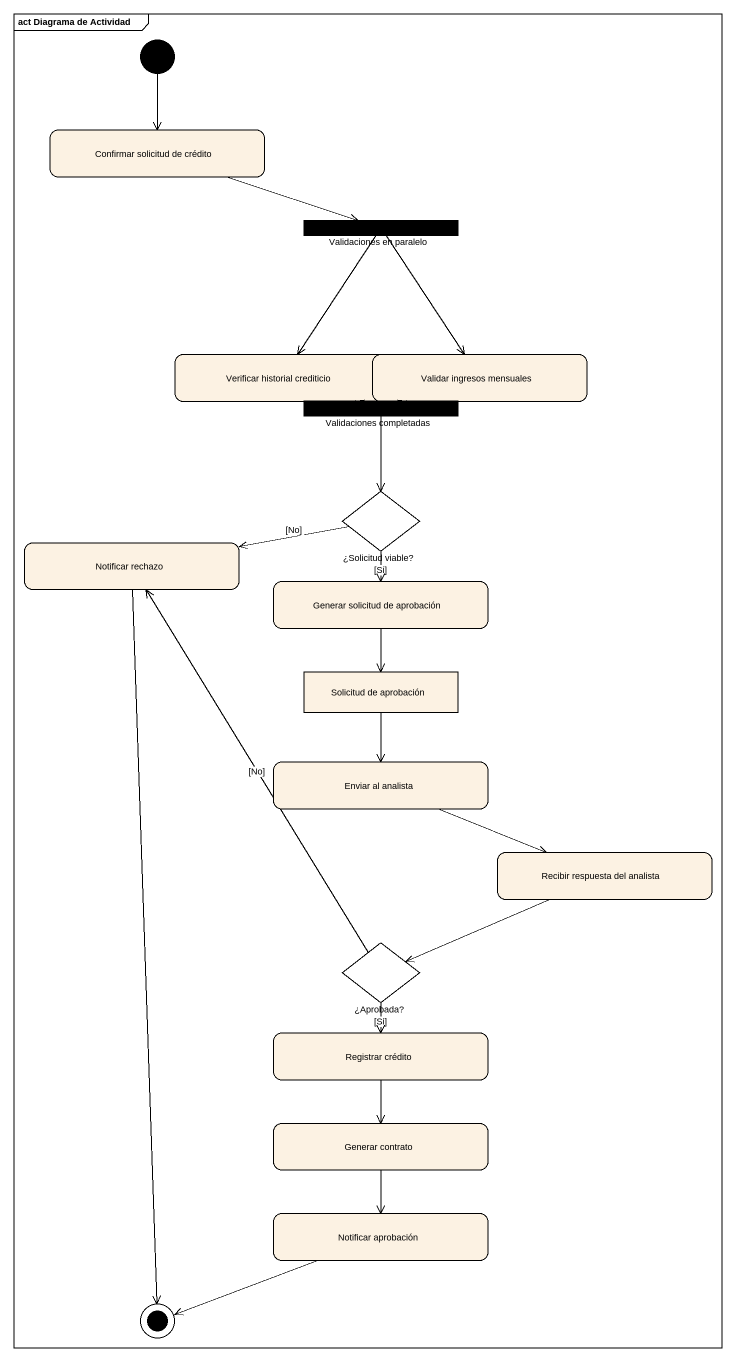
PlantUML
@startuml
mainframe act Diagrama de Actividad
hide empty description
state "Confirmar solicitud de crédito" as Confirmar_solicitud_de
state "Validaciones en paralelo" as Validaciones_en_paralelo <<fork>>
state "Verificar historial crediticio" as Verificar_historial
state "Validar ingresos mensuales" as Validar_ingresos_mensuales
state "Validaciones completadas" as Validaciones_completadas <<join>>
state "¿Solicitud viable?" as Solicitud_viable <<choice>>
state "Notificar rechazo" as Notificar_rechazo
state "Generar solicitud de aprobación" as Generar_solicitud_de
state "Solicitud de aprobación" as Solicitud_de_aprobación <<object>>
state "Enviar al analista" as Enviar_al_analista
state "Recibir respuesta del analista" as Recibir_respuesta_del
state "¿Aprobada?" as Aprobada <<choice>>
state "Registrar crédito" as Registrar_crédito
state "Generar contrato" as Generar_contrato
state "Notificar aprobación" as Notificar_aprobación
[*] --> Confirmar_solicitud_de
Confirmar_solicitud_de -right-> Validaciones_en_paralelo
Validaciones_en_paralelo --> Verificar_historial
Validaciones_en_paralelo --> Validar_ingresos_mensuales
Verificar_historial -right-> Validaciones_completadas
Validar_ingresos_mensuales -left-> Validaciones_completadas
Validaciones_completadas --> Solicitud_viable
Solicitud_viable -left-> Notificar_rechazo : [No]
Solicitud_viable --> Generar_solicitud_de : [Si]
Generar_solicitud_de --> Solicitud_de_aprobación
Solicitud_de_aprobación --> Enviar_al_analista
Enviar_al_analista -right-> Recibir_respuesta_del
Recibir_respuesta_del -left-> Aprobada
Aprobada -up-> Notificar_rechazo : [No]
Aprobada --> Registrar_crédito : [Si]
Registrar_crédito --> Generar_contrato
Generar_contrato --> Notificar_aprobación
Notificar_rechazo --> [*]
Notificar_aprobación -left-> [*]
@enduml
